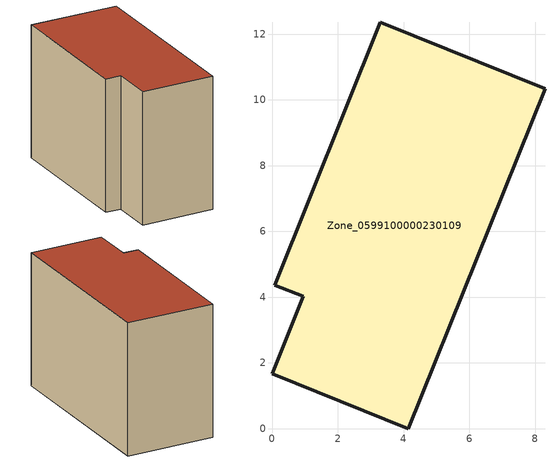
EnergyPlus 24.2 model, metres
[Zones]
Zone_0599100000230109
 floor ground (C_G): 3.29,12.36 8.3,10.34 4.15,0 0,1.67 0.94,4.02 0.08,4.37 z0
 wall outside (C_F): 8.3,10.34 3.29,12.36 0.08,4.37 0.94,4.02 0,1.67 4.15,0 8.3,10.34 z0:8.11
 roof outside (C_R): 4.15,0 8.3,10.34 3.29,12.36 0.08,4.37 0.94,4.02 0,1.67 z8.11
[BUILDING]
Pand.0599100000230109: North Axis=0; Terrain=City; Loads Convergence Tolerance Value=0.04; Temperature Convergence Tolerance Value=0.4; Solar Distribution=FullExterior; Maximum Number of Warmup Days=25; Minimum Number of Warmup Days=1
[Site:Location]
Rotterdam.The.Hague.AP_ZH_NLD Design_Conditions: Latitude=51.96; Longitude=4.45; Time Zone=1; Elevation=-4.5
[SITE:GROUNDTEMPERATURE:BUILDINGSURFACE]
18, 18, 18, 18, 18, 18, 18, 18, 18, 18, 18, 18
[MATERIAL] Thermal Absorptance=0.9; Solar Absorptance=0.7; Visible Absorptance=0.7
Name | Roughness | Thickness | Conductivity | Density | Specific Heat
G.TI.1975-1991 | MediumSmooth | 0.15 | 0.288461 | 540 | 1210
F.TI.1975-1991 | Rough | 0.3 | 0.230769 | 1920 | 840
R.TI.1975-1991 | MediumRough | 0.2 | 0.153846 | 1500 | 1000
[CONSTRUCTION]
C_G: G.TI.1975-1991
C_F: F.TI.1975-1991
C_R: R.TI.1975-1991
[ZONE]
Zone_0599100000230109: Type=1; Multiplier=1; Ceiling Height=Autocalculate; Volume=Autocalculate; Floor Area=autocalculate; Part of Total Floor Area=Yes
[ZONEINFILTRATION:DESIGNFLOWRATE]
Infil_Zone_0599100000230109: Zone or ZoneList or Space or SpaceList=Zone_0599100000230109; Schedule=AlwaysOn; Design Flow Rate Calculation Method=Flow/Area; Flow Rate per Floor Area=0.003; Constant Term Coefficient=1; Temperature Term Coefficient=0; Velocity Term Coefficient=0; Velocity Squared Term Coefficient=0
[HVACTEMPLATE:ZONE:IDEALLOADSAIRSYSTEM]
Zone_0599100000230109: Maximum Heating Supply Air Temperature=50; Minimum Cooling Supply Air Temperature=13; Maximum Heating Supply Air Humidity Ratio=0.0156; Minimum Cooling Supply Air Humidity Ratio=0.0077; Heating Limit=NoLimit; Cooling Limit=NoLimit; Dehumidification Control Type=ConstantSensibleHeatRatio; Cooling Sensible Heat Ratio=0.7; Dehumidification Setpoint=60; Humidification Control Type=None; Humidification Setpoint=30; Outdoor Air Method=None; Outdoor Air Flow Rate per Person=0.00944; Outdoor Air Flow Rate per Zone Floor Area=0; Outdoor Air Flow Rate per Zone=0; Demand Controlled Ventilation Type=None; Outdoor Air Economizer Type=NoEconomizer; Heat Recovery Type=None; Sensible Heat Recovery Effectiveness=0.7; Latent Heat Recovery Effectiveness=0.65
[ZONECONTROL:THERMOSTAT]
ThermostatControl_Zone_0599100000230109: Zone or ZoneList=Zone_0599100000230109; Control Type Schedule=DualSetpointControlType; Control 1=Thermostat_Zone_0599100000230109; Temperature Difference Between Cutout And Setpoint=0
[THERMOSTATSETPOINT:DUALSETPOINT]
Thermostat_Zone_0599100000230109: Heating Setpoint Temperature Schedule=HeatingSetpoint_Zone_0599100000230109; Cooling Setpoint Temperature Schedule=CoolingSetpoint_Zone_0599100000230109
[SCHEDULE:COMPACT]
HeatingSetpoint_Zone_0599100000230109: Through: 12/31, For: AllDays, Until: 24:00, 21
CoolingSetpoint_Zone_0599100000230109: Through: 12/31, For: AllDays, Until: 24:00, 24
DualSetpointControlType: Through: 12/31, For: AllDays, Until: 24:00, 4
AlwaysOn: Through: 12/31, For: AllDays, Until: 24:00, 1
